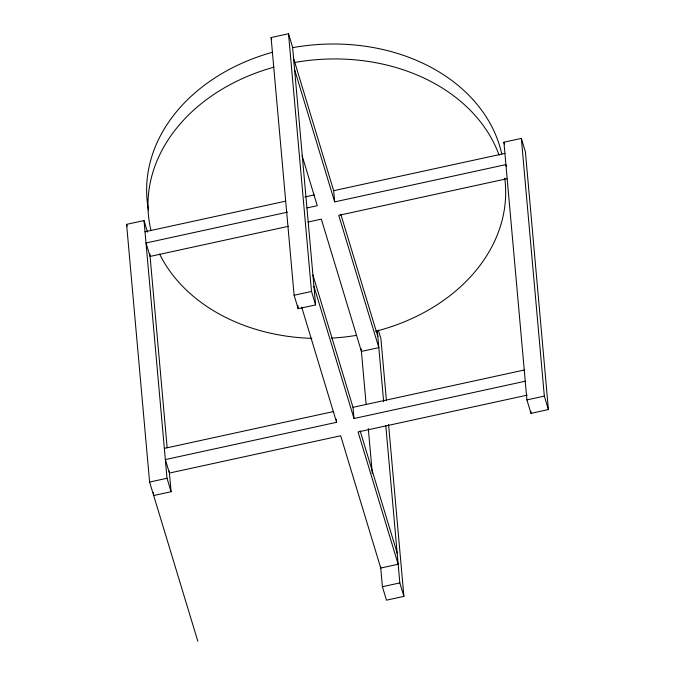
<?xml version="1.0" encoding="UTF-8"?>
<svg xmlns="http://www.w3.org/2000/svg" width="675" height="675" viewBox="0 0 675 675"><rect width="100%" height="100%" fill="white"/><g stroke="black" fill="none" stroke-linecap="round" stroke-linejoin="round"><path stroke-width="1.01" d="M271.097 37.538L288.512 33.75L292.587 47.199L315.588 304.906L298.173 308.694L294.098 295.245L271.097 37.538L271.679 39.462M197.826 641.25L149.597 482.06L126.596 224.362L144.011 220.565L147.504 232.099M503.913 142.197L521.328 138.409L525.403 151.858L548.404 409.565L530.989 413.353L526.913 399.904L503.913 142.197L504.495 144.121M145.007 231.77L285.491 201.184M304.973 196.94L314.204 194.932M506.495 166.531L505.913 164.607L334.673 201.893L333.669 190.688L504.917 153.402M287.516 212.161L146.011 242.975L150.086 256.424L288.52 226.285M306.998 207.917L317.258 205.689L302.071 155.579M308.002 222.041L321.334 219.139L361.412 351.422L378.827 347.633L338.749 215.35L506.917 178.732M294.098 295.245L311.512 291.448L288.512 33.75M164.346 448.394L333.534 411.548M525.251 381.223L354.004 418.517L353 407.312L524.247 370.018M336.319 419.251L336.589 422.305L165.341 459.591L169.417 473.048L340.664 435.763L380.742 568.046L398.157 564.249L358.079 431.966L527.276 395.128M149.597 482.06L167.012 478.271L144.011 220.565M526.913 399.904L544.328 396.107L521.328 138.409M153.672 495.517L171.087 491.721L169.239 471.007M388.572 424.575L403.903 596.379L386.488 600.168L382.413 586.718L399.828 582.922L385.805 425.79M544.328 396.107L548.404 409.565M378.278 330.024L380.902 338.673L386.421 400.486M293.591 58.404L333.669 190.688M340.782 214.169L377.823 336.428M294.587 69.609L334.673 201.893M312.922 275.029L353 407.312M360.113 430.785L397.162 553.044M313.926 286.234L354.004 418.517M311.512 291.448L315.588 304.906M399.828 582.922L403.903 596.379M301.666 307.058L336.589 422.305M126.596 224.362L127.178 226.277M167.012 478.271L171.087 491.721M530.803 411.261L530.989 413.353M377.291 330.463L383.653 401.692M361.184 348.916L366.145 404.443M368.297 428.532L372.313 473.58M380.632 566.814L382.413 586.718M297.894 305.556L298.173 308.694M149.858 253.927L167.155 447.727M153.385 492.37L153.579 494.463M504.731 178.149A179.137 139.413 -5.1 0 1 375.637 331.324M356.358 335.382A179.137 139.413 -5.1 0 1 331.518 338.116M311.774 338.361A179.137 139.413 -5.1 0 1 159.595 254.078M151.023 230.555A179.137 139.413 -5.1 0 1 274.008 67.154M294.207 62.564A179.137 139.413 -5.1 0 1 499.112 155.182M148.576 210.499A179.137 139.413 -5.1 0 1 272.675 52.211M292.874 47.621A179.137 139.413 -5.1 0 1 501.761 153.959"/></g></svg>
